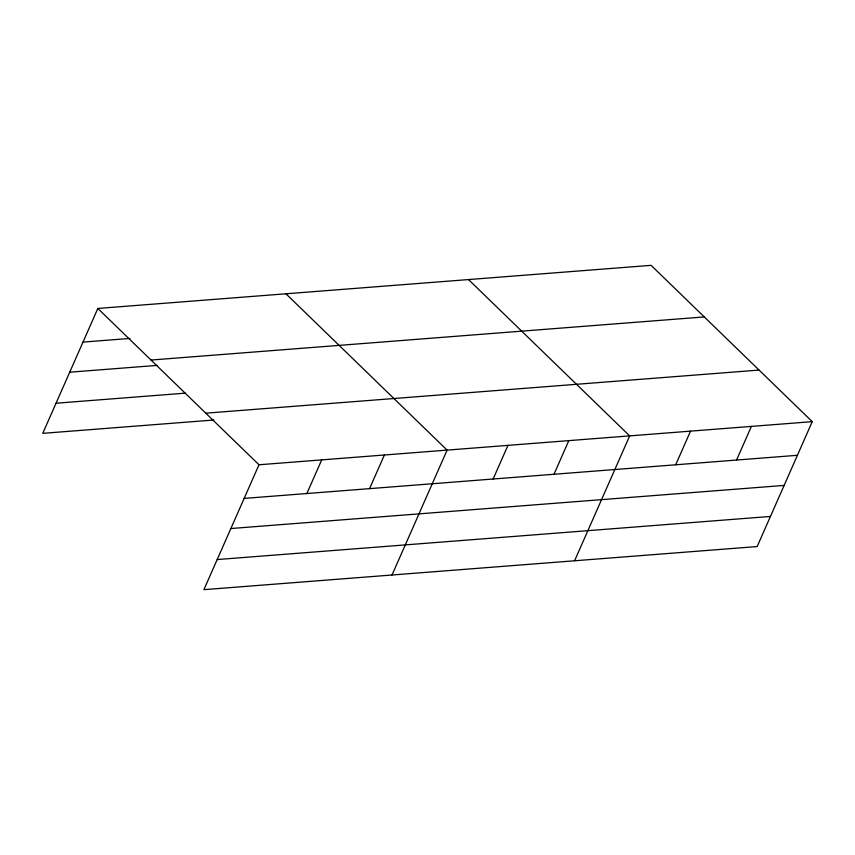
<?xml version="1.0" encoding="UTF-8"?>
<svg xmlns="http://www.w3.org/2000/svg" width="855" height="855" viewBox="0 0 855 855"><rect width="100%" height="100%" fill="white"/><g stroke="black" fill="none" stroke-linecap="round" stroke-linejoin="round"><path stroke-width="1.28" d="M812.25 421.654L258.99 464.767L203.907 589.661L757.167 546.548L812.25 421.654L651.093 265.339L97.833 308.452L42.75 433.346L213.878 420.008M306.86 493.527L321.694 459.883M369.563 488.643L384.397 454.999M392.018 575.009L447.101 450.115L285.944 293.789M493.121 479.014L507.956 445.37M553.976 474.269L568.821 440.624M574.592 560.773L629.675 435.89L468.519 279.564M675.696 464.789L690.53 431.144M736.55 460.043L751.395 426.399M82.999 342.096L130.024 338.43M151.014 360.041L704.274 316.927M69.715 372.203L157.235 365.384M56.035 403.229L185.353 393.15M205.809 413.179L759.069 370.076M244.156 498.412L797.416 455.298M230.871 528.529L784.131 485.416M217.191 559.555L770.451 516.441M97.833 308.452L258.99 464.767"/></g></svg>
